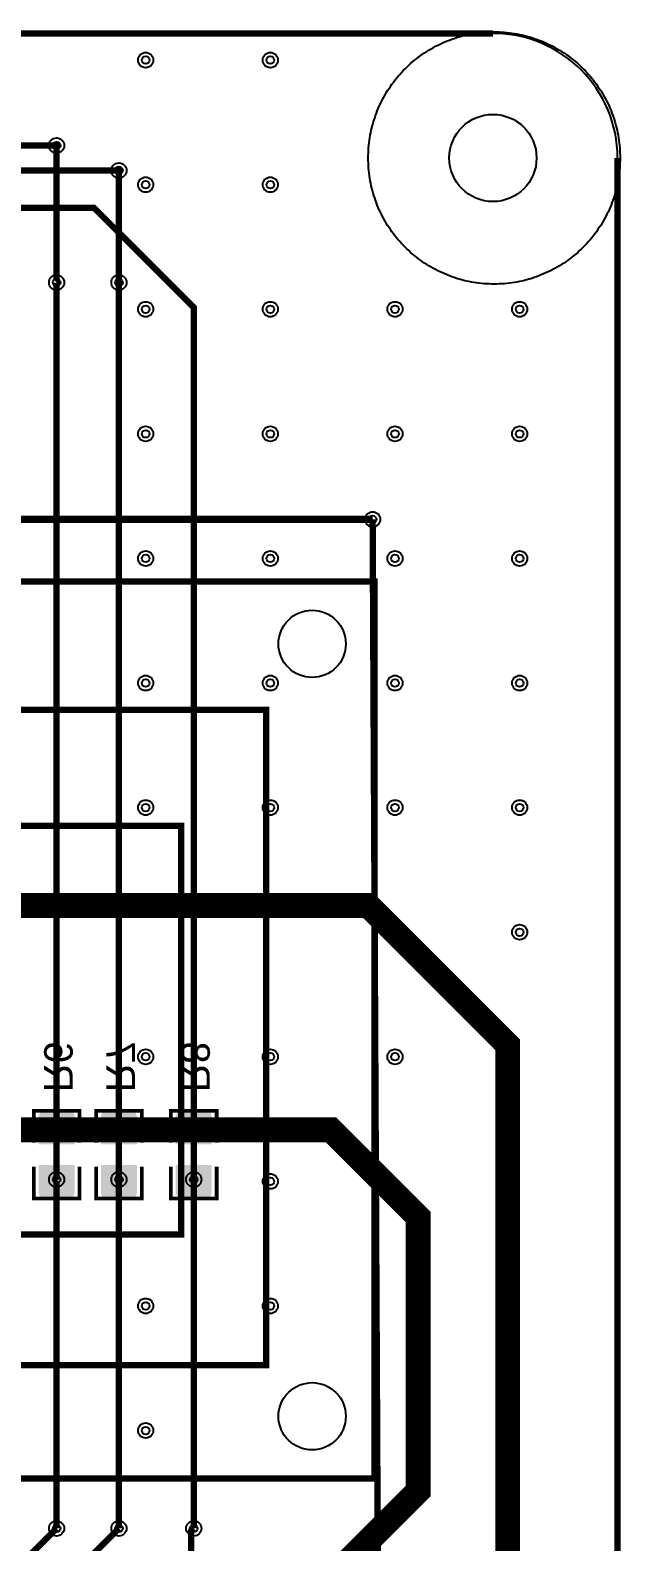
# Model space of a CAD drawing. Header units: millimetres. Extents: x 0 to 103, y 0 to 100.
# Drawn here: x 76.4 to 100.1, y 39.5 to 100.1 of the extents above; entities that cross this region are included whole.
import ezdxf

# ---------------------------------------------------------------- set-up
doc = ezdxf.new("R2010")
doc.units = ezdxf.units.MM
for name, color, linetype, true_color in [('BoardOutLine', 7, 'Continuous', 0xff00ff), ('BottomLayer', 7, 'Continuous', 0x0000ff), ('BottomPasteMaskLayer', 7, 'Continuous', 0x800000), ('BottomSilkLayer', 7, 'Continuous', 0x66cc33), ('BottomSolderMaskLayer', 7, 'Continuous', 0xaa00ff), ('Hole', 7, 'Continuous', 0x222222), ('Multi-Layer', 7, 'Continuous', 0xc0c0c0), ('TopLayer', 7, 'Continuous', 0xff0000), ('TopSilkLayer', 7, 'Continuous', 0xffcc00)]:
    doc.layers.add(name, color=color, linetype=linetype, true_color=true_color)
doc.styles.get("Standard").update_dxf_attribs({"font": 'arial.ttf'})

msp = doc.modelspace()

# ---------------------------------------------------------------- hatches: boundary and pattern name
at = {"layer": 'BottomLayer'}
for points in [[(76.81214122428241, 55.43378206756415), (78.18912877825755, 55.43378206756415), (78.18912877825755, 56.56631953263911), (76.81214122428241, 56.56631953263911)], [(79.31150622301243, 55.43378206756415), (80.68849377698757, 55.43378206756415), (80.68849377698757, 56.56631953263911), (79.31150622301243, 56.56631953263911)], [(82.31125222250444, 55.43378206756415), (83.68823977647958, 55.43378206756415), (83.68823977647958, 56.56631953263911), (82.31125222250444, 56.56631953263911)], [(76.81214122428241, 54.56621793243596), (78.18912877825755, 54.56621793243596), (78.18912877825755, 53.43368046736089), (76.81214122428241, 53.43368046736089)], [(79.31150622301243, 54.56621793243596), (80.68849377698757, 54.56621793243596), (80.68849377698757, 53.43368046736089), (79.31150622301243, 53.43368046736089)], [(82.31125222250444, 54.56621793243596), (83.68823977647958, 54.56621793243596), (83.68823977647958, 53.43368046736089), (82.31125222250444, 53.43368046736089)]]:
    msp.add_hatch(color=256, dxfattribs=at).paths.add_polyline_path(points)
at = {"layer": 'BottomPasteMaskLayer'}
for points in [[(76.86062992125994, 55.44998729997462), (77.28059436118883, 55.45001270002547), (77.28059436118883, 55.89499618999241), (77.73058166116334, 55.89499618999241), (77.73058166116334, 55.45501651003303), (78.14061468122941, 55.44998729997462), (78.1906273812549, 55.5), (78.1906273812549, 56.64998729997467), (78.14061468122941, 56.700000000000045), (76.86062992125994, 56.700000000000045), (76.81061722123445, 56.64998729997467), (76.81061722123445, 55.5)], [(79.35999491998996, 55.44998729997462), (79.77995935991885, 55.45001270002547), (79.77995935991885, 55.89499618999241), (80.22994665989336, 55.89499618999241), (80.22994665989336, 55.45501651003303), (80.6399796799592, 55.44998729997462), (80.68999237998469, 55.5), (80.68999237998469, 56.64998729997467), (80.6399796799592, 56.700000000000045), (79.35999491998996, 56.700000000000045), (79.30998221996447, 56.64998729997467), (79.30998221996447, 55.5)], [(82.35974091948174, 55.44998729997462), (82.77970535941063, 55.45001270002547), (82.77970535941063, 55.89499618999241), (83.22969265938536, 55.89499618999241), (83.22969265938536, 55.45501651003303), (83.63972567945143, 55.44998729997462), (83.6897383794767, 55.5), (83.6897383794767, 56.64998729997467), (83.63972567945143, 56.700000000000045), (82.35974091948174, 56.700000000000045), (82.30972821945647, 56.64998729997467), (82.30972821945647, 55.5)], [(76.86062992125994, 53.29997459994922), (78.14061468122941, 53.29997459994922), (78.1906273812549, 53.3499872999746), (78.1906273812549, 54.5), (78.14061468122941, 54.549987299974646), (77.73058166116334, 54.555016510033056), (77.73058166116334, 54.10500381000759), (77.28059436118883, 54.10500381000759), (77.28059436118883, 54.54500889001781), (76.86062992125994, 54.549987299974646), (76.81061722123445, 54.5), (76.81061722123445, 53.3499872999746)], [(79.35999491998996, 53.29997459994922), (80.6399796799592, 53.29997459994922), (80.68999237998469, 53.3499872999746), (80.68999237998469, 54.5), (80.6399796799592, 54.549987299974646), (80.22994665989336, 54.555016510033056), (80.22994665989336, 54.10500381000759), (79.77995935991885, 54.10500381000759), (79.77995935991885, 54.54500889001781), (79.35999491998996, 54.549987299974646), (79.30998221996447, 54.5), (79.30998221996447, 53.3499872999746)], [(82.35974091948174, 53.29997459994922), (83.63972567945143, 53.29997459994922), (83.6897383794767, 53.3499872999746), (83.6897383794767, 54.5), (83.63972567945143, 54.549987299974646), (83.22969265938536, 54.555016510033056), (83.22969265938536, 54.10500381000759), (82.77970535941063, 54.10500381000759), (82.77970535941063, 54.54500889001781), (82.35974091948174, 54.549987299974646), (82.30972821945647, 54.5), (82.30972821945647, 53.3499872999746)]]:
    msp.add_hatch(color=256, dxfattribs=at).paths.add_polyline_path(points)
at = {"layer": 'BottomSolderMaskLayer'}
for points in [[(76.78125875469459, 55.41289342711127), (78.22001124784538, 55.41289342711127), (78.22001124784538, 56.58721192127791), (76.78125875469459, 56.58721192127791)], [(79.2806237534246, 55.41289342711127), (80.7193762465754, 55.41289342711127), (80.7193762465754, 56.58721192127791), (79.2806237534246, 56.58721192127791)], [(82.28036975291684, 55.41289342711127), (83.71912224606717, 55.41289342711127), (83.71912224606717, 56.58721192127791), (82.28036975291684, 56.58721192127791)], [(76.78125875469459, 54.58710657288884), (78.22001124784538, 54.58710657288884), (78.22001124784538, 53.41278807872209), (76.78125875469459, 53.41278807872209)], [(79.2806237534246, 54.58710657288884), (80.7193762465754, 54.58710657288884), (80.7193762465754, 53.41278807872209), (79.2806237534246, 53.41278807872209)], [(82.28036975291684, 54.58710657288884), (83.71912224606717, 54.58710657288884), (83.71912224606717, 53.41278807872209), (82.28036975291684, 53.41278807872209)]]:
    msp.add_hatch(color=256, dxfattribs=at).paths.add_polyline_path(points)

# ---------------------------------------------------------------- linework, layer by layer
at = {"layer": 'BoardOutLine', "const_width": 0.25400050800101603}
for points in [[(5, 100), (95, 100)], [(100, 95), (100, 5)]]:
    msp.add_lwpolyline(points, dxfattribs=at)
at = {"layer": 'BoardOutLine'}
msp.add_arc((94.99999999999977, 95), 5, 0, 90, dxfattribs=at)
at = {"layer": 'BottomLayer'}
msp.add_lwpolyline([(89.99992379984769, 95.00002540005073), (90.00072232861476, 95.10186499307065), (90.00357437186449, 95.203667773995), (90.00847876966827, 95.30539233954732), (90.01543352740373, 95.40699731826135), (90.02443581656462, 95.50844138730679), (90.03548197591294, 95.60968328929539), (90.0485675129662, 95.71068184906062), (90.06368710582524, 95.81139599040353), (90.08083460533885, 95.91178475279776), (90.10000303760512, 96.01180730804947), (90.12118460680608, 96.11142297690151), (90.14437069838004, 96.21059124557735), (90.16955188252359, 96.30927178225886), (90.1967179180283, 96.40742445348872), (90.22585775644461, 96.5050093404933), (90.25695954657613, 96.60198675541699), (90.29001063929832, 96.69831725746337), (90.32499759270354, 96.79396166893639), (90.36190617756915, 96.88888109117363), (90.40072138314258, 96.9830369203662), (90.44142742324675, 97.07639086325912), (90.48400774270112, 97.16890495272548), (90.52844502405401, 97.26054156320731), (90.57472119462568, 97.35126342601814), (90.6228174338587, 97.44103364449995), (90.67271418097198, 97.52981570902955), (90.72439114291683, 97.61757351186668), (90.77782730262925, 97.70427136183912), (90.83300092757781, 97.7898739988583), (90.88988957860329, 97.87434660825988), (90.94847011904358, 97.95765483496268), (91.00871872414336, 98.03976479744085), (91.07061089074432, 98.12064310150356), (91.13412144725044, 98.20025685387645), (91.19922456386507, 98.27857367557976), (91.26589376309562, 98.35556171509631), (91.33410193052305, 98.43118966132533), (91.40382132582795, 98.505426756318), (91.47502359407417, 98.57824280778505), (91.54767977723873, 98.64960820137708), (91.62176032599132, 98.71949391272892), (91.6972351117106, 98.78787151926258), (91.77407343873756, 98.85471321174839), (91.85224405685972, 98.91999180561345), (91.93171517402129, 98.98368075199903), (92.01245446925236, 99.04575414855697), (92.09442910581333, 99.10618674998489), (92.17760574455042, 99.16495397829283), (92.26195055745552, 99.2220319327995), (92.34742924142142, 99.27739739985327), (92.43400703219595, 99.33102786227175), (92.52164871851892, 99.38290150850094), (92.61031865644259, 99.43299724148528), (92.69998078382878, 99.48129468724801), (92.79059863501493, 99.52777420317761), (92.88213535564478, 99.5724168860155), (92.97455371765727, 99.6152045795452), (93.06781613442627, 99.656119881976), (93.16188467604911, 99.69514615301966), (93.25672108477079, 99.7322675206591), (93.35228679054399, 99.76746888760283), (93.44854292671585, 99.80073593742543), (93.54545034583498, 99.8320551403898), (93.6429696355724, 99.86141375894965), (93.74106113475091, 99.88879985293022), (93.8396849494759, 99.91420228438403), (93.93880096935823, 99.93761072212078), (94.03836888382989, 99.95901564590929), (94.13834819853628, 99.9784083503489), (94.23869825180577, 99.99578094841081), (94.33937823118777, 100.01112637464416), (94.4403471900498, 100.02443838805175), (94.54156406423112, 100.03571157462636), (94.64298768874482, 100.04494134955348), (94.74457681451668, 100.05212395907574), (94.84629012516393, 100.05725648202008), (94.94808625379801, 100.06033683098508), (95.04992379984765, 100.06136375319011), (95.15176134589751, 100.06033683098508), (95.25355747453159, 100.05725648202008), (95.35527078517885, 100.05212395907574), (95.4568599109507, 100.04494134955337), (95.55828353546394, 100.03571157462636), (95.65950040964549, 100.02443838805175), (95.76046936850753, 100.01112637464416), (95.86114934788952, 99.9957809484107), (95.96149940115902, 99.9784083503489), (96.06147871586563, 99.95901564590929), (96.1610466303373, 99.93761072212078), (96.26016265021963, 99.91420228438403), (96.35878646494439, 99.88879985293022), (96.45687796412312, 99.86141375894965), (96.55439725386054, 99.8320551403898), (96.65130467297968, 99.80073593742543), (96.74756080915154, 99.76746888760283), (96.8431265149245, 99.73226752065898), (96.93796292364618, 99.69514615301955), (97.03203146526903, 99.65611988197588), (97.12529388203825, 99.6152045795452), (97.21771224405052, 99.57241688601539), (97.30924896468036, 99.5277742031775), (97.39986681586629, 99.48129468724801), (97.48952894325271, 99.43299724148517), (97.5781988811766, 99.38290150850082), (97.66584056749934, 99.33102786227175), (97.75241835827387, 99.27739739985327), (97.83789704224, 99.2220319327995), (97.92224185514488, 99.16495397829271), (98.00541849388196, 99.10618674998477), (98.08739313044293, 99.04575414855697), (98.16813242567378, 98.98368075199903), (98.24760354283558, 98.91999180561345), (98.32577416095774, 98.85471321174828), (98.4026124879847, 98.78787151926258), (98.47808727370375, 98.71949391272881), (98.55216782245634, 98.64960820137696), (98.62482400562112, 98.57824280778493), (98.69602627386712, 98.50542675631789), (98.76574566917225, 98.43118966132533), (98.83395383659945, 98.3555617150962), (98.90062303583022, 98.27857367557976), (98.96572615244463, 98.20025685387645), (99.02923670895075, 98.12064310150345), (99.09112887555193, 98.03976479744074), (99.15137748065172, 97.95765483496257), (99.209958021092, 97.87434660825977), (99.26684667211748, 97.78987399885818), (99.32202029706627, 97.704271361839), (99.37545645677847, 97.61757351186657), (99.42713341872332, 97.52981570902944), (99.47703016583682, 97.44103364449984), (99.52512640506961, 97.35126342601802), (99.57140257564129, 97.2605415632072), (99.61583985699417, 97.16890495272537), (99.65842017644854, 97.07639086325901), (99.69912621655271, 96.98303692036609), (99.73794142212591, 96.8888810911734), (99.77485000699176, 96.79396166893616), (99.8098369603972, 96.69831725746326), (99.84288805311917, 96.60198675541676), (99.87398984325046, 96.50500934049319), (99.903129681667, 96.4074244534886), (99.9302957171717, 96.30927178225863), (99.95547690131548, 96.21059124557712), (99.97866299288921, 96.11142297690128), (99.99984456209017, 96.01180730804936), (100.01901299435622, 95.91178475279753), (100.03616049387028, 95.8113959904033), (100.05128008672932, 95.7106818490605), (100.06436562378235, 95.60968328929528), (100.07541178313068, 95.50844138730656), (100.08441407229157, 95.40699731826112), (100.09136883002702, 95.3053923395471), (100.0962732278308, 95.20366777399477), (100.09912527108054, 95.10186499307031), (100.0999237998476, 95.00002540005096), (100.09912527108054, 94.89818580703115), (100.0962732278308, 94.79638302610681), (100.09136883002702, 94.69465846055436), (100.08441407229157, 94.59305348184046), (100.07541178313068, 94.49160941279501), (100.06436562378235, 94.3903675108063), (100.0512800867291, 94.28936895104107), (100.03616049387006, 94.18865480969828), (100.01901299435622, 94.08826604730393), (99.99984456209017, 93.98824349205222), (99.97866299288899, 93.8886278232003), (99.95547690131525, 93.78945955452446), (99.9302957171717, 93.69077901784294), (99.903129681667, 93.59262634661297), (99.87398984325046, 93.49504145960839), (99.84288805311917, 93.39806404468482), (99.80983696039698, 93.30173354263843), (99.77485000699176, 93.2060891311653), (99.73794142212591, 93.11116970892806), (99.69912621655271, 93.0170138797356), (99.65842017644854, 92.92365993684257), (99.61583985699417, 92.8311458473762), (99.57140257564129, 92.73950923689438), (99.52512640506961, 92.64878737408355), (99.4770301658366, 92.55901715560174), (99.42713341872309, 92.47023509107214), (99.37545645677847, 92.38247728823501), (99.32202029706605, 92.29577943826268), (99.26684667211748, 92.2101768012435), (99.209958021092, 92.1257041918418), (99.15137748065172, 92.04239596513912), (99.09112887555193, 91.96028600266084), (99.02923670895075, 91.87940769859824), (98.96572615244463, 91.79979394622524), (98.90062303583022, 91.72147712452193), (98.83395383659945, 91.64448908500538), (98.76574566917225, 91.56886113877636), (98.69602627386712, 91.49462404378369), (98.62482400562112, 91.42180799231664), (98.55216782245634, 91.35044259872461), (98.47808727370375, 91.28055688737288), (98.4026124879847, 91.21217928083911), (98.32577416095774, 91.14533758835341), (98.24760354283558, 91.08005899448835), (98.16813242567378, 91.01637004810277), (98.08739313044293, 90.95429665154472), (98.00541849388196, 90.8938640501168), (97.92224185514488, 90.83509682180886), (97.83789704223977, 90.7780188673022), (97.75241835827387, 90.72265340024853), (97.66584056749934, 90.66902293783005), (97.57819888117638, 90.61714929160087), (97.48952894325248, 90.56705355861641), (97.39986681586629, 90.51875611285368), (97.30924896468036, 90.47227659692419), (97.21771224405029, 90.42763391408619), (97.12529388203802, 90.3848462205566), (97.03203146526903, 90.34393091812592), (96.93796292364618, 90.30490464708214), (96.8431265149245, 90.26778327944271), (96.74756080915131, 90.23258191249897), (96.65130467297945, 90.19931486267626), (96.55439725386054, 90.16799565971189), (96.45687796412312, 90.13863704115204), (96.35878646494439, 90.11125094717147), (96.26016265021963, 90.08584851571777), (96.16104663033707, 90.06244007798091), (96.0614787158654, 90.0410351541924), (95.96149940115902, 90.02164244975279), (95.86114934788952, 90.00426985169099), (95.76046936850753, 89.98892442545753), (95.65950040964549, 89.97561241204994), (95.55828353546394, 89.96433922547533), (95.4568599109507, 89.95510945054843), (95.35527078517885, 89.94792684102595), (95.25355747453159, 89.94279431808161), (95.15176134589751, 89.93971396911672), (95.04992379984765, 89.9386870469117), (94.94808625379801, 89.93971396911672), (94.84629012516393, 89.94279431808161), (94.74457681451668, 89.94792684102595), (94.6429876887446, 89.95510945054832), (94.54156406423112, 89.96433922547533), (94.4403471900498, 89.97561241204994), (94.33937823118777, 89.98892442545753), (94.23869825180577, 90.00426985169099), (94.13834819853628, 90.02164244975279), (94.03836888382989, 90.0410351541924), (93.93880096935823, 90.06244007798091), (93.8396849494759, 90.08584851571777), (93.74106113475091, 90.11125094717147), (93.6429696355724, 90.13863704115204), (93.54545034583498, 90.16799565971189), (93.44854292671585, 90.19931486267626), (93.35228679054399, 90.23258191249886), (93.25672108477079, 90.26778327944271), (93.16188467604911, 90.30490464708214), (93.0678161344265, 90.3439309181258), (92.97455371765727, 90.38484622055648), (92.88213535564478, 90.42763391408619), (92.79059863501493, 90.47227659692419), (92.69998078382878, 90.51875611285368), (92.61031865644259, 90.56705355861641), (92.52164871851892, 90.61714929160075), (92.43400703219595, 90.66902293783005), (92.34742924142142, 90.72265340024853), (92.26195055745552, 90.77801886730208), (92.17760574455065, 90.83509682180886), (92.09442910581333, 90.8938640501168), (92.01245446925236, 90.95429665154472), (91.93171517402129, 91.01637004810266), (91.85224405685994, 91.08005899448824), (91.77407343873756, 91.14533758835341), (91.6972351117106, 91.212179280839), (91.62176032599154, 91.28055688737288), (91.54767977723873, 91.35044259872461), (91.47502359407417, 91.42180799231664), (91.40382132582795, 91.49462404378369), (91.33410193052305, 91.56886113877624), (91.26589376309562, 91.64448908500538), (91.19922456386507, 91.72147712452181), (91.13412144725044, 91.79979394622512), (91.07061089074432, 91.87940769859824), (91.00871872414336, 91.96028600266084), (90.9484701190438, 92.04239596513901), (90.88988957860352, 92.1257041918418), (90.83300092757781, 92.2101768012435), (90.77782730262925, 92.29577943826268), (90.72439114291683, 92.38247728823501), (90.67271418097198, 92.47023509107214), (90.6228174338587, 92.55901715560174), (90.57472119462568, 92.64878737408355), (90.52844502405401, 92.73950923689426), (90.48400774270112, 92.83114584737609), (90.44142742324675, 92.92365993684257), (90.40072138314258, 93.0170138797356), (90.36190617756915, 93.11116970892806), (90.32499759270354, 93.2060891311653), (90.29001063929832, 93.30173354263843), (90.25695954657613, 93.39806404468482), (90.22585775644461, 93.49504145960827), (90.19671791802853, 93.59262634661286), (90.16955188252359, 93.69077901784294), (90.14437069838004, 93.78945955452446), (90.12118460680608, 93.8886278232003), (90.10000303760512, 93.9882434920521), (90.08083460533885, 94.08826604730393), (90.06368710582524, 94.18865480969828), (90.0485675129662, 94.28936895104096), (90.03548197591294, 94.39036751080619), (90.02443581656462, 94.49160941279501), (90.01543352740373, 94.59305348184046), (90.00847876966827, 94.69465846055436), (90.00357437186449, 94.7963830261067), (90.00072232861476, 94.89818580703104), (89.99992379984769, 95.00002540005084)], close=True, dxfattribs=at)
for points, const_width in [([(77.50005080010146, 90.00002540005084), (77.50012700025422, 90.00010160020315), (77.50012700025422, 95.49987299974612)], 0.25400050800101603), ([(80, 90.00002540005084), (80, 90.00002540005084), (80, 94.499872999746)], 0.25400050800101603), ([(58.50000000000023, 80.49672339344681), (90.17513335026683, 80.49672339344681)], 0.30000000000000004), ([(20.78994157988336, 75.499872999746), (20.78994157988336, 60.209982219964445), (24.99994919989831, 55.99997459994927), (83, 55.99997459994927)], 1), ([(61.00076200152398, 65.00127000253997), (90, 65.00127000253997), (95.59055118110246, 59.41071882143774), (95.59055118110246, 34.526289052578136)], 1), ([(87.97053594107206, 34.526289052578136), (87.97053594107206, 37.47015494030995), (91.99898399796803, 41.50114300228597), (91.99898399796803, 52.499364998730016), (88.49885699771403, 55.99949199898401), (82.99974599949223, 55.99949199898401)], 1), ([(75.27000254000495, 34.52501905003817), (75.27000254000495, 37.770002540005066), (77.5, 40)], 0.25400050800101603), ([(77.81000762001531, 34.52501905003817), (77.81000762001531, 37.81000762001531), (80, 40)], 0.25400050800101603), ([(82.89001778003558, 34.52501905003817), (82.89001778003558, 39.89001778003558), (83, 40)], 0.25400050800101603)]:
    msp.add_lwpolyline(points, dxfattribs=dict(at, const_width=const_width))
at = {"layer": 'BottomSilkLayer', "const_width": 0.15240030480060962}
for points in [[(76.58354076708156, 55.47620015240034), (76.58354076708156, 56.76113792227591), (78.41772923545841, 56.76113792227591), (78.41772923545841, 55.47620015240034)], [(79.08290576581157, 55.47620015240034), (79.08290576581157, 56.76113792227591), (80.91709423418843, 56.76113792227591), (80.91709423418843, 55.47620015240034)], [(82.08265176530335, 55.47620015240034), (82.08265176530335, 56.76113792227591), (83.91684023368066, 56.76113792227591), (83.91684023368066, 55.47620015240034)], [(76.58354076708156, 54.52379984759966), (76.58354076708156, 53.23886207772421), (78.41772923545841, 53.23886207772421), (78.41772923545841, 54.52379984759966)], [(79.08290576581157, 54.52379984759966), (79.08290576581157, 53.23886207772421), (80.91709423418843, 53.23886207772421), (80.91709423418843, 54.52379984759966)], [(82.08265176530335, 54.52379984759966), (82.08265176530335, 53.23886207772421), (83.91684023368066, 53.23886207772421), (83.91684023368066, 54.52379984759966)]]:
    msp.add_lwpolyline(points, dxfattribs=at)
at = {"layer": 'Hole'}
for centre, radius in [((81.07213614427224, 98.92786385572776), 0.15250190500381003), ((86.07213614427224, 98.92786385572776), 0.15250190500381003), ((77.50012700025422, 95.49987299974612), 0.15240030480060962), ((80, 94.499872999746), 0.15240030480060962), ((81.07213614427224, 93.92786385572776), 0.15250190500381003), ((86.07213614427224, 93.92786385572776), 0.15250190500381003), ((77.50012700025422, 90), 0.15240030480060962), ((80, 90), 0.15240030480060962), ((81.07213614427224, 88.92786385572776), 0.15250190500381003), ((86.07213614427224, 88.92786385572776), 0.15250190500381003), ((91.07213614427246, 88.92786385572776), 0.15250190500381003), ((96.07213614427224, 88.92786385572776), 0.15250190500381003), ((81.07213614427224, 83.92786385572776), 0.15250190500381003), ((86.07213614427224, 83.92786385572776), 0.15250190500381003), ((91.07213614427246, 83.92786385572776), 0.15250190500381003), ((96.07213614427224, 83.92786385572776), 0.15250190500381003), ((90.17526035052083, 80.49682499365008), 0.15240030480060962), ((81.07213614427224, 78.92786385572776), 0.15250190500381003), ((86.07213614427224, 78.92786385572776), 0.15250190500381003), ((91.07213614427246, 78.92786385572776), 0.15250190500381003), ((96.07213614427224, 78.92786385572776), 0.15250190500381003), ((81.07213614427224, 73.92786385572776), 0.15250190500381003), ((86.07213614427224, 73.92786385572776), 0.15250190500381003), ((91.07213614427246, 73.92786385572776), 0.15250190500381003), ((96.07213614427224, 73.92786385572776), 0.15250190500381003), ((81.07213614427224, 68.92786385572776), 0.15250190500381003), ((86.07213614427224, 68.92786385572776), 0.15250190500381003), ((91.07213614427246, 68.92786385572776), 0.15250190500381003), ((96.07213614427224, 68.92786385572776), 0.15250190500381003), ((96.07213614427224, 63.927863855727765), 0.15250190500381003), ((81.07213614427224, 58.92786385572765), 0.15250190500381003), ((86.07213614427224, 58.92786385572765), 0.15250190500381003), ((91.07213614427246, 58.92786385572765), 0.15250190500381003), ((77.50012700025422, 54), 0.15240030480060962), ((80, 54), 0.15240030480060962), ((83, 54), 0.15240030480060962), ((86.07213614427224, 53.927863855727765), 0.15250190500381003), ((81.07213614427224, 48.927863855727765), 0.15250190500381003), ((86.07213614427224, 48.927863855727765), 0.15250190500381003), ((81.07213614427224, 43.927863855727765), 0.15250190500381003), ((77.50012700025422, 40), 0.15240030480060962), ((80, 40), 0.15240030480060962), ((83, 40), 0.15240030480060962)]:
    msp.add_circle(centre, radius, dxfattribs=at)
at = {"layer": 'Multi-Layer'}
for centre, radius in [((81.07213614427224, 98.92786385572776), 0.30500381000762006), ((86.07213614427224, 98.92786385572776), 0.30500381000762006), ((95, 95), 1.7500127000254002), ((77.50012700025422, 95.49987299974612), 0.30480060960121924), ((80, 94.499872999746), 0.30480060960121924), ((81.07213614427224, 93.92786385572776), 0.30500381000762006), ((86.07213614427224, 93.92786385572776), 0.30500381000762006), ((77.50012700025422, 90), 0.30480060960121924), ((80, 90), 0.30480060960121924), ((81.07213614427224, 88.92786385572776), 0.30500381000762006), ((86.07213614427224, 88.92786385572776), 0.30500381000762006), ((91.07213614427246, 88.92786385572776), 0.30500381000762006), ((96.07213614427224, 88.92786385572776), 0.30500381000762006), ((81.07213614427224, 83.92786385572776), 0.30500381000762006), ((86.07213614427224, 83.92786385572776), 0.30500381000762006), ((91.07213614427246, 83.92786385572776), 0.30500381000762006), ((96.07213614427224, 83.92786385572776), 0.30500381000762006), ((90.17526035052083, 80.49682499365008), 0.30480060960121924), ((81.07213614427224, 78.92786385572776), 0.30500381000762006), ((86.07213614427224, 78.92786385572776), 0.30500381000762006), ((91.07213614427246, 78.92786385572776), 0.30500381000762006), ((96.07213614427224, 78.92786385572776), 0.30500381000762006), ((87.74904749809502, 75.499872999746), 1.3500127000254003), ((81.07213614427224, 73.92786385572776), 0.30500381000762006), ((86.07213614427224, 73.92786385572776), 0.30500381000762006), ((91.07213614427246, 73.92786385572776), 0.30500381000762006), ((96.07213614427224, 73.92786385572776), 0.30500381000762006), ((81.07213614427224, 68.92786385572776), 0.30500381000762006), ((86.07213614427224, 68.92786385572776), 0.30500381000762006), ((91.07213614427246, 68.92786385572776), 0.30500381000762006), ((96.07213614427224, 68.92786385572776), 0.30500381000762006), ((96.07213614427224, 63.927863855727765), 0.30500381000762006), ((81.07213614427224, 58.92786385572765), 0.30500381000762006), ((86.07213614427224, 58.92786385572765), 0.30500381000762006), ((91.07213614427246, 58.92786385572765), 0.30500381000762006), ((77.50012700025422, 54), 0.30480060960121924), ((80, 54), 0.30480060960121924), ((83, 54), 0.30480060960121924), ((86.07213614427224, 53.927863855727765), 0.30500381000762006), ((81.07213614427224, 48.927863855727765), 0.30500381000762006), ((86.07213614427224, 48.927863855727765), 0.30500381000762006), ((87.74904749809502, 44.499872999746), 1.3500127000254003), ((81.07213614427224, 43.927863855727765), 0.30500381000762006), ((77.50012700025422, 40), 0.30480060960121924), ((80, 40), 0.30480060960121924), ((83, 40), 0.30480060960121924)]:
    msp.add_circle(centre, radius, dxfattribs=at)
at = {"layer": 'TopLayer'}
msp.add_lwpolyline([(90, 95), (90.00079852876797, 95.10183959301912), (90.00365057201861, 95.20364237394278), (90.00855496982354, 95.30536693949455), (90.0155097275599, 95.40697191820777), (90.02451201672193, 95.50841598725242), (90.03555817607094, 95.60965788924034), (90.0486437131251, 95.71065644900489), (90.0637633059846, 95.81137059034688), (90.08091080549934, 95.91175935274032), (90.1000792377663, 96.01178190799124), (90.12126080696794, 96.11139757684225), (90.14444689854258, 96.2105658455173), (90.16962808268704, 96.30924638219801), (90.19679411819243, 96.40739905342718), (90.22593395660942, 96.50498394043075), (90.2570357467414, 96.60196135535352), (90.29008683946404, 96.698291857399), (90.32507379286994, 96.79393626887111), (90.36198237773601, 96.88885569110744), (90.4007975833099, 96.98301152029921), (90.44150362341452, 97.07636546319122), (90.48408394286935, 97.16887955265656), (90.52852122422246, 97.26051616313748), (90.57479739479459, 97.3512380259474), (90.62289363402783, 97.4410082444283), (90.67279038114157, 97.52979030895699), (90.72446734308664, 97.61754811179321), (90.77790350279906, 97.70424596176463), (90.83307712774808, 97.7898485987829), (90.88996577877379, 97.87432120818369), (90.94854631921407, 97.95762943488558), (91.00879492431386, 98.03973939736272), (91.07068709091527, 98.12061770142464), (91.13419764742139, 98.20023145379673), (91.1993007640358, 98.27854827549913), (91.26596996326657, 98.35553631501477), (91.33417813069377, 98.431164261243), (91.4038975259989, 98.50540135623476), (91.47509979424467, 98.57821740770089), (91.54775597740945, 98.64958280129224), (91.62183652616204, 98.71946851264318), (91.69731131188087, 98.78784611917604), (91.7741496389076, 98.85468781166082), (91.85232025702953, 98.9199664055252), (91.9317913741911, 98.9836553519101), (92.01253066942172, 99.04572874846735), (92.09450530598224, 99.10616134989448), (92.17768194471955, 99.16492857820162), (92.26202675762374, 99.22200653270784), (92.34750544158965, 99.27737199976082), (92.43408323236372, 99.33100246217862), (92.52172491868623, 99.38287610840712), (92.61039485660967, 99.4329718413909), (92.70005698399518, 99.48126928715305), (92.79067483518088, 99.52774880308186), (92.88221155581027, 99.5723914859193), (92.97462991782231, 99.61517917944843), (93.06789233459108, 99.65609448187865), (93.16196087621324, 99.69512075292187), (93.25679728493446, 99.73224212056084), (93.35236299070698, 99.76744348750424), (93.44861912687838, 99.80071053732638), (93.54552654599661, 99.8320297402903), (93.64304583573357, 99.86138835884981), (93.74113733491163, 99.88877445282992), (93.8397611496357, 99.9141768842835), (93.93887716951781, 99.93758532201991), (94.03844508398879, 99.95899024580808), (94.1384243986945, 99.97838295024758), (94.23877445196354, 99.99575554830915), (94.33945443134485, 100.01110097454239), (94.44042339020598, 100.02441298794975), (94.54164026438707, 100.03568617452424), (94.64306388889963, 100.04491594945102), (94.74465301467103, 100.0520985589734), (94.8463663253176, 100.05723108191773), (94.948162453951, 100.06031143088262), (95.05000000000018, 100.06133835308765), (95.15183754604914, 100.06031143088262), (95.25363367468253, 100.05723108191773), (95.3553469853291, 100.0520985589734), (95.4569361111005, 100.04491594945102), (95.55835973561307, 100.03568617452413), (95.65957660979416, 100.02441298794975), (95.76054556865529, 100.01110097454239), (95.8612255480366, 99.99575554830915), (95.96157560130564, 99.97838295024758), (96.06155491601135, 99.95899024580808), (96.16112283048233, 99.93758532201991), (96.26023885036443, 99.91417688428339), (96.35886266508851, 99.88877445282992), (96.45695416426656, 99.8613883588497), (96.5544734540033, 99.83202974029018), (96.65138087312175, 99.80071053732638), (96.74763700929316, 99.76744348750412), (96.84320271506567, 99.73224212056073), (96.9380391237869, 99.69512075292175), (97.03210766540906, 99.65609448187854), (97.12537008217782, 99.61517917944832), (97.21778844418986, 99.57239148591918), (97.30932516481926, 99.52774880308175), (97.39994301600495, 99.48126928715294), (97.48960514339046, 99.43297184139078), (97.5782750813139, 99.382876108407), (97.66591676763642, 99.3310024621785), (97.75249455841049, 99.2773719997607), (97.83797324237617, 99.22200653270772), (97.92231805528058, 99.16492857820151), (98.0054946940179, 99.10616134989436), (98.08746933057841, 99.04572874846724), (98.16820862580903, 98.98365535190987), (98.2476797429706, 98.91996640552509), (98.32585036109253, 98.85468781166071), (98.40268868811927, 98.78784611917592), (98.4781634738381, 98.71946851264295), (98.55224402259068, 98.64958280129213), (98.62490020575524, 98.57821740770066), (98.69610247400124, 98.50540135623464), (98.76582186930636, 98.43116426124288), (98.83403003673357, 98.35553631501455), (98.90069923596411, 98.27854827549902), (98.96580235257852, 98.2002314537965), (99.02931290908487, 98.12061770142441), (99.09120507568582, 98.03973939736261), (99.15145368078583, 97.95762943488535), (99.21003422122635, 97.87432120818357), (99.26692287225205, 97.78984859878278), (99.32209649720085, 97.7042459617644), (99.37553265691349, 97.61754811179298), (99.42720961885834, 97.52979030895676), (99.4771063659723, 97.44100824442808), (99.52520260520532, 97.35123802594717), (99.57147877577745, 97.26051616313737), (99.61591605713079, 97.16887955265645), (99.65849637658539, 97.076365463191), (99.69920241669001, 96.98301152029899), (99.7380176222639, 96.88885569110732), (99.77492620712997, 96.79393626887088), (99.80991316053587, 96.69829185739889), (99.84296425325851, 96.6019613553533), (99.87406604339048, 96.50498394043052), (99.90320588180748, 96.40739905342696), (99.93037191731287, 96.30924638219778), (99.95555310145755, 96.21056584551707), (99.97873919303197, 96.11139757684202), (99.99992076223361, 96.01178190799101), (100.01908919450057, 95.91175935274009), (100.03623669401532, 95.81137059034666), (100.0513562868748, 95.71065644900455), (100.06444182392897, 95.60965788924011), (100.07548798327798, 95.50841598725219), (100.08449027244023, 95.40697191820755), (100.0914450301766, 95.30536693949432), (100.0963494279813, 95.20364237394256), (100.09920147123194, 95.1018395930189), (100.09999999999991, 95), (100.09920147123194, 94.89816040698088), (100.0963494279813, 94.79635762605722), (100.09144503017637, 94.69463306050545), (100.08449027244001, 94.59302808179223), (100.07548798327798, 94.49158401274758), (100.06444182392897, 94.39034211075966), (100.0513562868748, 94.28934355099523), (100.03623669401532, 94.18862940965312), (100.01908919450057, 94.08824064725968), (99.99992076223361, 93.98821809200876), (99.97873919303197, 93.88860242315775), (99.95555310145733, 93.7894341544827), (99.93037191731287, 93.69075361780199), (99.90320588180748, 93.59260094657282), (99.87406604339048, 93.49501605956925), (99.84296425325851, 93.39803864464648), (99.80991316053587, 93.30170814260111), (99.77492620712997, 93.20606373112889), (99.7380176222639, 93.11114430889256), (99.69920241669001, 93.0169884797009), (99.65849637658539, 92.92363453680878), (99.61591605713056, 92.83112044734344), (99.57147877577745, 92.73948383686252), (99.52520260520532, 92.6487619740526), (99.47710636597208, 92.5589917555717), (99.42720961885834, 92.47020969104301), (99.37553265691349, 92.38245188820679), (99.32209649720085, 92.29575403823537), (99.26692287225183, 92.2101514012171), (99.21003422122612, 92.12567879181643), (99.15145368078583, 92.04237056511442), (99.09120507568582, 91.96026060263728), (99.02931290908464, 91.87938229857548), (98.96580235257852, 91.79976854620327), (98.90069923596411, 91.72145172450087), (98.83403003673334, 91.64446368498523), (98.76582186930614, 91.568835738757), (98.69610247400101, 91.49459864376536), (98.62490020575524, 91.42178259229911), (98.55224402259046, 91.35041719870787), (98.47816347383787, 91.28053148735694), (98.40268868811904, 91.21215388082396), (98.32585036109231, 91.14531218833918), (98.24767974297038, 91.0800335944748), (98.1682086258088, 91.0163446480899), (98.08746933057819, 90.95427125153265), (98.00549469401767, 90.89383865010564), (97.92231805528036, 90.83507142179838), (97.83797324237617, 90.77799346729228), (97.75249455841026, 90.7226280002393), (97.66591676763619, 90.6689975378215), (97.57827508131368, 90.61712389159288), (97.48960514339024, 90.5670281586091), (97.39994301600473, 90.51873071284695), (97.30932516481903, 90.47225119691814), (97.21778844418964, 90.42760851408082), (97.1253700821776, 90.38482082055157), (97.03210766540883, 90.34390551812135), (96.93803912378667, 90.30487924707813), (96.84320271506544, 90.26775787943916), (96.74763700929293, 90.23255651249576), (96.65138087312152, 90.19928946267373), (96.55447345400307, 90.1679702597097), (96.45695416426634, 90.13861164115019), (96.35886266508828, 90.11122554717008), (96.2602388503642, 90.08582311571661), (96.1611228304821, 90.06241467798009), (96.06155491601112, 90.04100975419192), (95.96157560130541, 90.02161704975242), (95.86122554803637, 90.00424445169097), (95.76054556865506, 89.98889902545761), (95.65957660979393, 89.97558701205025), (95.55835973561284, 89.96431382547576), (95.45693611110028, 89.95508405054898), (95.35534698532888, 89.9479014410266), (95.2536336746823, 89.94276891808227), (95.15183754604891, 89.93968856911738), (95.04999999999995, 89.93866164691246), (94.94816245395077, 89.93968856911738), (94.84636632531738, 89.94276891808227), (94.7446530146708, 89.9479014410266), (94.6430638888994, 89.95508405054898), (94.54164026438684, 89.96431382547587), (94.44042339020575, 89.97558701205025), (94.3394544313444, 89.98889902545761), (94.23877445196331, 90.00424445169097), (94.13842439869427, 90.02161704975242), (94.03844508398856, 90.04100975419192), (93.93887716951758, 90.06241467798009), (93.83976114963548, 90.08582311571672), (93.7411373349114, 90.11122554717008), (93.64304583573335, 90.1386116411503), (93.54552654599638, 90.16797025970982), (93.44861912687816, 90.19928946267373), (93.35236299070675, 90.23255651249588), (93.25679728493424, 90.26775787943927), (93.16196087621302, 90.30487924707825), (93.06789233459085, 90.34390551812146), (92.97462991782209, 90.38482082055157), (92.88221155581004, 90.42760851408093), (92.79067483518065, 90.47225119691825), (92.70005698399495, 90.51873071284706), (92.61039485660945, 90.56702815860922), (92.521724918686, 90.617123891593), (92.43408323236349, 90.66899753782161), (92.34750544158942, 90.72262800023941), (92.26202675762374, 90.77799346729239), (92.1776819447191, 90.83507142179849), (92.09450530598224, 90.89383865010575), (92.0125306694215, 90.95427125153276), (91.93179137419088, 91.01634464809013), (91.8523202570293, 91.08003359447491), (91.77414963890737, 91.14531218833929), (91.69731131188064, 91.21215388082408), (91.62183652616181, 91.28053148735717), (91.54775597740922, 91.35041719870799), (91.47509979424467, 91.42178259229934), (91.40389752599867, 91.49459864376547), (91.33417813069354, 91.56883573875712), (91.26596996326634, 91.64446368498545), (91.1993007640358, 91.72145172450098), (91.13419764742139, 91.7997685462035), (91.07068709091504, 91.8793822985757), (91.00879492431386, 91.96026060263739), (90.94854631921407, 92.04237056511465), (90.88996577877356, 92.12567879181654), (90.83307712774786, 92.21015140121722), (90.77790350279906, 92.2957540382356), (90.72446734308642, 92.38245188820713), (90.67279038114157, 92.47020969104324), (90.6228936340276, 92.55899175557181), (90.57479739479459, 92.64876197405283), (90.52852122422246, 92.73948383686263), (90.48408394286912, 92.83112044734355), (90.44150362341452, 92.923634536809), (90.4007975833099, 93.01698847970113), (90.36198237773601, 93.11114430889268), (90.32507379286994, 93.206063731129), (90.29008683946404, 93.30170814260123), (90.2570357467414, 93.3980386446467), (90.22593395660942, 93.49501605956937), (90.19679411819243, 93.59260094657304), (90.16962808268704, 93.69075361780222), (90.14444689854236, 93.78943415448293), (90.12126080696794, 93.88860242315798), (90.1000792377663, 93.98821809200899), (90.08091080549934, 94.08824064725991), (90.0637633059846, 94.18862940965334), (90.0486437131251, 94.28934355099534), (90.03555817607094, 94.39034211075989), (90.02451201672193, 94.49158401274781), (90.01550972755967, 94.59302808179245), (90.00855496982331, 94.69463306050568), (90.00365057201861, 94.79635762605744), (90.00079852876797, 94.8981604069811), (90, 95.00000000000023)], close=True, dxfattribs=at)
at = {"layer": 'TopLayer', "const_width": 0.25400050800101603}
for points in [[(77.50012700025422, 95.49987299974612), (77.50012700025422, 95.49997459994927), (57.74790449580905, 95.49997459994927), (55.49911099822202, 93.25118110236224)], [(80, 94.499872999746), (80, 94.50088900177809), (58.7502667005333, 94.50088900177809), (57.50060960121914, 93.25118110236224)], [(82.99974599949223, 54.00050800101599), (82.99974599949223, 61.795783591567215), (82.99974599949223, 88.99923799847602), (78.99923799847625, 92.999745999492), (61.50114300228597, 92.999745999492), (60.50038100076199, 91.99898399796803), (59.25069850139721, 91.99898399796803), (58.49885699771403, 91.24968249936501)], [(77.50063500126998, 54), (77.50063500126998, 90)], [(80, 54), (80, 90)], [(90.17513335026683, 80.49672339344681), (90.51003302006598, 13)], [(77.50066040132083, 53.99997459994927), (77.50012700025422, 53.99944119888244), (77.50012700025422, 40)], [(80, 53.99997459994927), (80, 53.99997459994927), (80, 40)], [(83, 53.99997459994927), (83, 53.99997459994927), (83, 40)]]:
    msp.add_lwpolyline(points, dxfattribs=at)
at = {"layer": 'TopSilkLayer', "const_width": 0.25400050800101603}
for points in [[(10.248920497841027, 78), (90.24892049784103, 78), (90.24892049784103, 42), (10.248920497841027, 42), (10.248920497841027, 78)], [(14.598933197866472, 72.84988569977145), (85.89890779781558, 72.84988569977145), (85.89890779781558, 46.549911099822225), (14.598933197866472, 46.549911099822225), (14.598933197866472, 72.84988569977145)], [(17.998983997968026, 68.1998983997969), (82.49911099822202, 68.1998983997969), (82.49911099822202, 51.79984759969523), (17.998983997968026, 51.79984759969523), (17.998983997968026, 68.1998983997969)]]:
    msp.add_lwpolyline(points, close=True, dxfattribs=at)

# ---------------------------------------------------------------- texts
at = {"layer": 'BottomSilkLayer', "text_generation_flag": 2}
for s, p in [('R6', (77, 57.501143002286085)), ('R7', (79.500127000254, 57.501143002286085)), ('R8', (82.500127000254, 57.501143002286085))]:
    msp.add_text(s, height=1.143002286004572, rotation=270, dxfattribs=at).set_placement(p)

doc.saveas('drawing.dxf')
